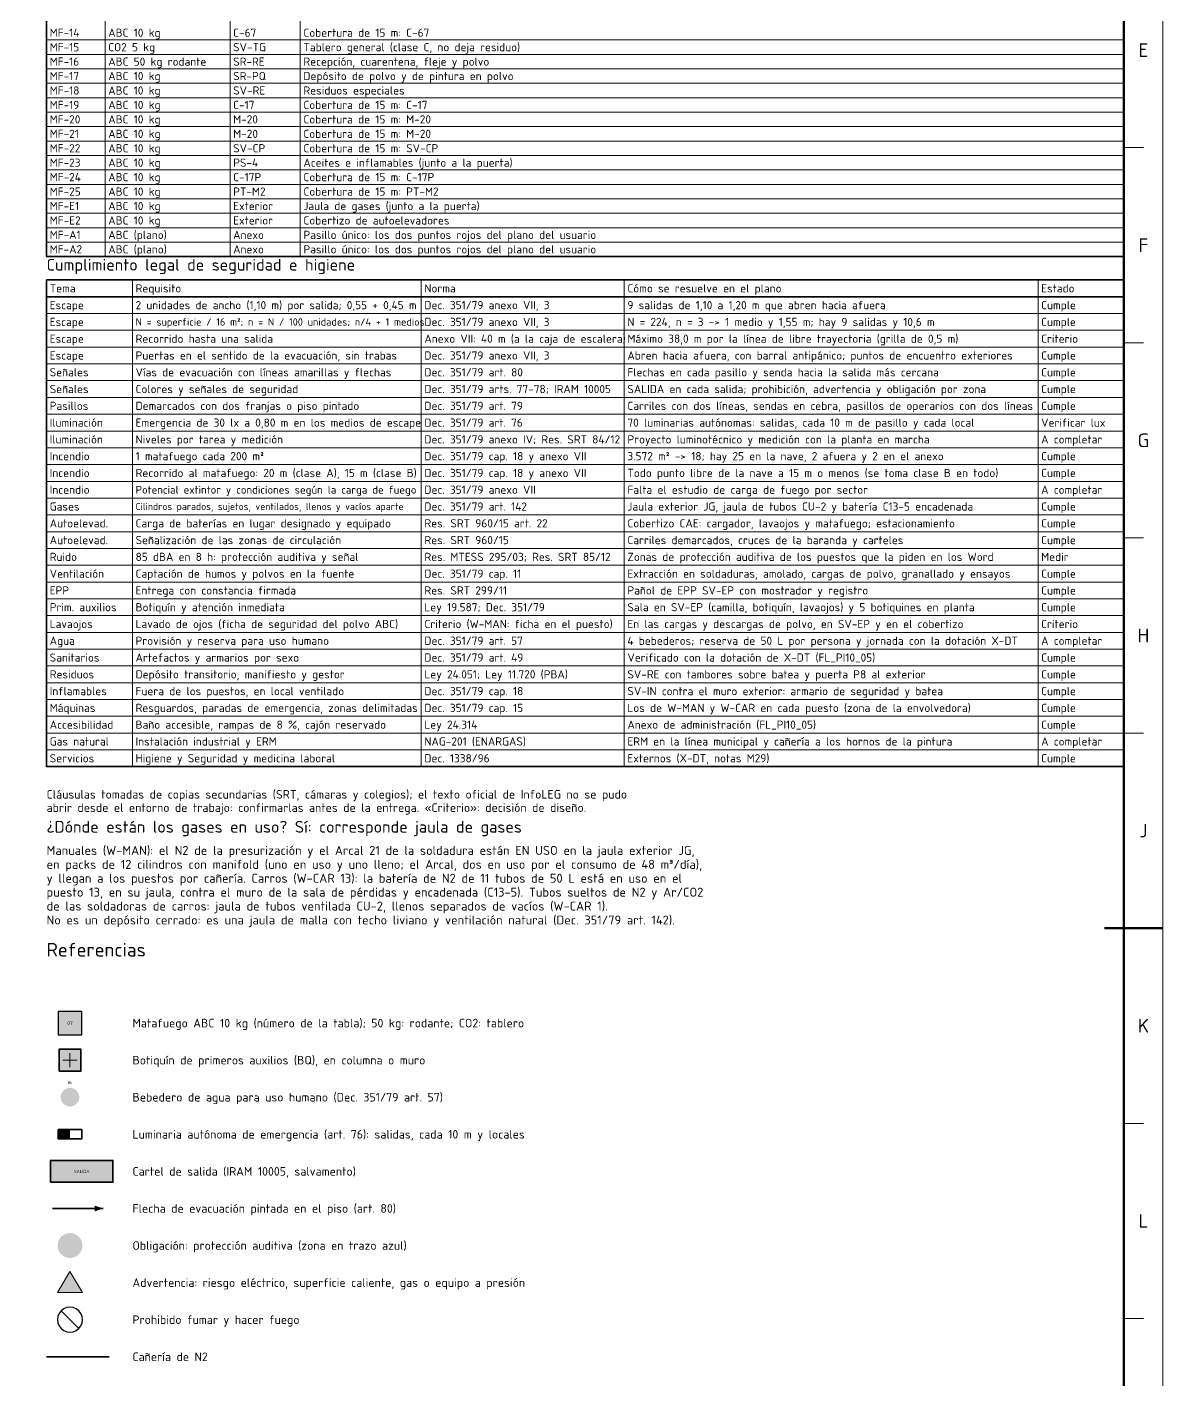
# Model space of a CAD drawing. Header units: millimetres. Extents: x 0 to 1189, y 0 to 841.
# Drawn here: x 898 to 1189, y 304.8 to 651.4 of the extents above; entities that cross this region are included whole.
import ezdxf
from ezdxf.enums import TextEntityAlignment as Align

# ---------------------------------------------------------------- set-up
doc = ezdxf.new("R2010")
doc.units = ezdxf.units.MM
for name, color, linetype, lineweight in [('06-TEXTO', 7, 'CONTINUOUS', 25), ('07-RECUADRO', 7, 'CONTINUOUS', 70), ('08-FINA', 5, 'CONTINUOUS', 18), ('A-COTA', 7, 'CONTINUOUS', 18), ('A-TEXTO', 7, 'CONTINUOUS', 18), ('I-N2', 6, 'CONTINUOUS', 35), ('S-ESCAPE', 3, 'CONTINUOUS', 35), ('S-INCENDIO', 1, 'CONTINUOUS', 25), ('S-SENAL', 7, 'CONTINUOUS', 18)]:
    doc.layers.add(name, color=color, linetype=linetype, lineweight=lineweight)
doc.styles.add('ISO3098', font='isocpeur.ttf')

msp = doc.modelspace()

# ---------------------------------------------------------------- hatches: boundary and pattern name
at = {"layer": 'S-ESCAPE', "true_color": 0x008c46}
h = msp.add_hatch(color=7, dxfattribs=at)
h.dxf.hatch_style = 1
h.paths.add_polyline_path([(906.2, 383.89), (911.8, 383.89), (911.8, 389.49), (906.2, 389.49)])
h = msp.add_hatch(color=7, dxfattribs=at)
h.dxf.hatch_style = 1
h.paths.add_polyline_path([(906, 366.49), (909, 366.49), (909, 368.89), (906, 368.89)])
h = msp.add_hatch(color=7, dxfattribs=at)
h.dxf.hatch_style = 1
h.paths.add_polyline_path([(904, 355.39), (920, 355.39), (920, 360.99), (904, 360.99)])
h = msp.add_hatch(color=7, dxfattribs=at)
h.dxf.hatch_style = 1
h.paths.add_polyline_path([(917.5, 348.69), (915.3, 349.44), (915.3, 347.94)])
at = {"layer": 'S-INCENDIO', "true_color": 0xc81414}
h = msp.add_hatch(color=7, dxfattribs=at)
h.dxf.hatch_style = 1
h.paths.add_polyline_path([(906, 393.19), (912, 393.19), (912, 399.19), (906, 399.19)])
at = {"layer": 'S-SENAL', "true_color": 0x005aaa}
h = msp.add_hatch(color=7, dxfattribs=at)
h.dxf.hatch_style = 1
h.paths.add_polyline_path([(911.4, 377.19), (911.28, 377.93), (910.94, 378.6), (910.41, 379.13), (909.74, 379.47), (909, 379.59), (908.26, 379.47), (907.59, 379.13), (907.06, 378.6), (906.72, 377.93), (906.6, 377.19), (906.72, 376.45), (907.06, 375.78), (907.59, 375.25), (908.26, 374.91), (909, 374.79), (909.74, 374.91), (910.41, 375.25), (910.94, 375.78), (911.28, 376.45)])
h = msp.add_hatch(color=7, dxfattribs=at)
h.dxf.hatch_style = 1
h.paths.add_polyline_path([(912.2, 339.19), (912.09, 340.02), (911.77, 340.79), (911.26, 341.45), (910.6, 341.96), (909.83, 342.28), (909, 342.39), (908.17, 342.28), (907.4, 341.96), (906.74, 341.45), (906.23, 340.79), (905.91, 340.02), (905.8, 339.19), (905.91, 338.36), (906.23, 337.59), (906.74, 336.93), (907.4, 336.42), (908.17, 336.1), (909, 335.99), (909.83, 336.1), (910.6, 336.42), (911.26, 336.93), (911.77, 337.59), (912.09, 338.36)])
at = {"layer": 'S-SENAL', "true_color": 0xfac800}
h = msp.add_hatch(color=7, dxfattribs=at)
h.dxf.hatch_style = 1
h.paths.add_polyline_path([(905.8, 327.13), (912.2, 327.13), (909, 332.57)])

# ---------------------------------------------------------------- linework, layer by layer
at = {"layer": '07-RECUADRO'}
msp.add_line((1189, 420.5), (1174, 420.5), dxfattribs=at)
msp.add_lwpolyline([(25, 10), (1179, 10), (1179, 831), (25, 831)], close=True, dxfattribs=at)
at = {"layer": '08-FINA'}
for p, q in [((1179, 620.5), (1184, 620.5)), ((1179, 570.5), (1184, 570.5)), ((1179, 520.5), (1184, 520.5)), ((1179, 470.5), (1184, 470.5)), ((1179, 370.5), (1184, 370.5)), ((1179, 320.5), (1184, 320.5))]:
    msp.add_line(p, q, dxfattribs=at)
msp.add_lwpolyline([(0, 0), (1189, 0), (1189, 841), (0, 841)], close=True, dxfattribs=at)
at = {"layer": 'A-COTA', "lineweight": 13}
for p, q in [((918, 703.6), (918, 592.6)), ((950, 703.6), (950, 592.6)), ((968, 703.6), (968, 592.6)), ((903, 648.1), (1179, 648.1)), ((903, 644.4), (1179, 644.4)), ((903, 640.7), (1179, 640.7)), ((903, 637), (1179, 637)), ((903, 633.3), (1179, 633.3)), ((903, 629.6), (1179, 629.6)), ((903, 625.9), (1179, 625.9)), ((903, 622.2), (1179, 622.2)), ((903, 618.5), (1179, 618.5)), ((903, 614.8), (1179, 614.8)), ((903, 611.1), (1179, 611.1)), ((903, 607.4), (1179, 607.4)), ((903, 603.7), (1179, 603.7)), ((903, 600), (1179, 600)), ((903, 596.3), (1179, 596.3)), ((925, 586.6), (925, 461.9)), ((999, 586.6), (999, 461.9)), ((1051, 586.6), (1051, 461.9)), ((1157, 586.6), (1157, 461.9)), ((903, 578), (1179, 578)), ((903, 573.7), (1179, 573.7)), ((903, 569.4), (1179, 569.4)), ((903, 565.1), (1179, 565.1)), ((903, 560.8), (1179, 560.8)), ((903, 556.5), (1179, 556.5)), ((903, 552.2), (1179, 552.2)), ((903, 547.9), (1179, 547.9)), ((903, 543.6), (1179, 543.6)), ((903, 539.3), (1179, 539.3)), ((903, 535), (1179, 535)), ((903, 530.7), (1179, 530.7)), ((903, 526.4), (1179, 526.4)), ((903, 522.1), (1179, 522.1)), ((903, 517.8), (1179, 517.8)), ((903, 513.5), (1179, 513.5)), ((903, 509.2), (1179, 509.2)), ((903, 504.9), (1179, 504.9)), ((903, 500.6), (1179, 500.6)), ((903, 496.3), (1179, 496.3)), ((903, 492), (1179, 492)), ((903, 487.7), (1179, 487.7)), ((903, 483.4), (1179, 483.4)), ((903, 479.1), (1179, 479.1)), ((903, 474.8), (1179, 474.8)), ((903, 470.5), (1179, 470.5)), ((903, 466.2), (1179, 466.2))]:
    msp.add_line(p, q, dxfattribs=at)
at = {"layer": 'A-COTA', "lineweight": 35}
msp.add_line((903, 582.3), (1179, 582.3), dxfattribs=at)
for points in [[(903, 703.6), (1179, 703.6), (1179, 592.6), (903, 592.6)], [(903, 586.6), (1179, 586.6), (1179, 461.9), (903, 461.9)]]:
    msp.add_lwpolyline(points, close=True, dxfattribs=at)
at = {"layer": 'A-TEXTO'}
for p, q in [((909, 384.89), (909, 388.49)), ((907.2, 386.69), (910.8, 386.69))]:
    msp.add_line(p, q, dxfattribs=at)
msp.add_lwpolyline([(905.8, 327.13), (912.2, 327.13), (909, 332.57)], close=True, dxfattribs=at)
at = {"layer": 'I-N2'}
msp.add_lwpolyline([(903, 310.69), (919, 310.69)], dxfattribs=at)
at = {"layer": 'S-ESCAPE'}
msp.add_line((904.5, 348.69), (917.5, 348.69), dxfattribs=at)
for points in [[(906.2, 383.89), (911.8, 383.89), (911.8, 389.49), (906.2, 389.49)], [(906, 366.49), (912, 366.49), (912, 368.89), (906, 368.89)], [(904, 355.39), (920, 355.39), (920, 360.99), (904, 360.99)]]:
    msp.add_lwpolyline(points, close=True, dxfattribs=at)
at = {"layer": 'S-INCENDIO'}
msp.add_line((906.76, 322.43), (911.24, 317.95), dxfattribs=at)
for points in [[(906, 393.19), (912, 393.19), (912, 399.19), (906, 399.19)], [(912.2, 320.19), (912.09, 321.02), (911.77, 321.79), (911.26, 322.45), (910.6, 322.96), (909.83, 323.28), (909, 323.39), (908.17, 323.28), (907.4, 322.96), (906.74, 322.45), (906.23, 321.79), (905.91, 321.02), (905.8, 320.19), (905.91, 319.36), (906.23, 318.59), (906.74, 317.93), (907.4, 317.42), (908.17, 317.1), (909, 316.99), (909.83, 317.1), (910.6, 317.42), (911.26, 317.93), (911.77, 318.59), (912.09, 319.36)]]:
    msp.add_lwpolyline(points, close=True, dxfattribs=at)

# ---------------------------------------------------------------- texts
at = {"layer": '06-TEXTO', "style": 'ISO3098'}
for s, p in [('E', (1184, 645.5)), ('F', (1184, 595.5)), ('G', (1184, 545.5)), ('H', (1184, 495.5)), ('J', (1184, 445.5)), ('K', (1184, 395.5)), ('L', (1184, 345.5))]:
    msp.add_text(s, height=3.5, dxfattribs=at).set_placement(p, align=Align.MIDDLE_CENTER)
at = {"layer": 'A-TEXTO', "style": 'ISO3098'}
for s, height, p in [('MF-14', 2.1, (903.8, 649.95)), ('ABC 10 kg', 2.1, (918.8, 649.95)), ('C-67', 2.1, (950.8, 649.95)), ('Cobertura de 15 m: C-67', 2.1, (968.8, 649.95)), ('MF-15', 2.1, (903.8, 646.25)), ('CO2 5 kg', 2.1, (918.8, 646.25)), ('SV-TG', 2.1, (950.8, 646.25)), ('Tablero general (clase C, no deja residuo)', 2.1, (968.8, 646.25)), ('MF-16', 2.1, (903.8, 642.55)), ('ABC 50 kg rodante', 2.1, (918.8, 642.55)), ('SR-RE', 2.1, (950.8, 642.55)), ('Recepción, cuarentena, fleje y polvo', 2.1, (968.8, 642.55)), ('MF-17', 2.1, (903.8, 638.85)), ('ABC 10 kg', 2.1, (918.8, 638.85)), ('SR-PQ', 2.1, (950.8, 638.85)), ('Depósito de polvo y de pintura en polvo', 2.1, (968.8, 638.85)), ('MF-18', 2.1, (903.8, 635.15)), ('ABC 10 kg', 2.1, (918.8, 635.15)), ('SV-RE', 2.1, (950.8, 635.15)), ('Residuos especiales', 2.1, (968.8, 635.15)), ('MF-19', 2.1, (903.8, 631.45)), ('ABC 10 kg', 2.1, (918.8, 631.45)), ('C-17', 2.1, (950.8, 631.45)), ('Cobertura de 15 m: C-17', 2.1, (968.8, 631.45)), ('MF-20', 2.1, (903.8, 627.75)), ('ABC 10 kg', 2.1, (918.8, 627.75)), ('M-20', 2.1, (950.8, 627.75)), ('Cobertura de 15 m: M-20', 2.1, (968.8, 627.75)), ('MF-21', 2.1, (903.8, 624.05)), ('ABC 10 kg', 2.1, (918.8, 624.05)), ('M-20', 2.1, (950.8, 624.05)), ('Cobertura de 15 m: M-20', 2.1, (968.8, 624.05)), ('MF-22', 2.1, (903.8, 620.35)), ('ABC 10 kg', 2.1, (918.8, 620.35)), ('SV-CP', 2.1, (950.8, 620.35)), ('Cobertura de 15 m: SV-CP', 2.1, (968.8, 620.35)), ('MF-23', 2.1, (903.8, 616.65)), ('ABC 10 kg', 2.1, (918.8, 616.65)), ('PS-4', 2.1, (950.8, 616.65)), ('Aceites e inflamables (junto a la puerta)', 2.1, (968.8, 616.65)), ('MF-24', 2.1, (903.8, 612.95)), ('ABC 10 kg', 2.1, (918.8, 612.95)), ('C-17P', 2.1, (950.8, 612.95)), ('Cobertura de 15 m: C-17P', 2.1, (968.8, 612.95)), ('MF-25', 2.1, (903.8, 609.25)), ('ABC 10 kg', 2.1, (918.8, 609.25)), ('PT-M2', 2.1, (950.8, 609.25)), ('Cobertura de 15 m: PT-M2', 2.1, (968.8, 609.25)), ('Jaula de gases (junto a la puerta)', 2.1, (968.8, 605.55)), ('MF-E1', 2.1, (903.8, 605.55)), ('ABC 10 kg', 2.1, (918.8, 605.55)), ('Exterior', 2.1, (950.8, 605.55)), ('MF-E2', 2.1, (903.8, 601.85)), ('ABC 10 kg', 2.1, (918.8, 601.85)), ('Exterior', 2.1, (950.8, 601.85)), ('Cobertizo de autoelevadores', 2.1, (968.8, 601.85)), ('MF-A1', 2.1, (903.8, 598.15)), ('ABC (plano)', 2.1, (918.8, 598.15)), ('Anexo', 2.1, (950.8, 598.15)), ('Pasillo único: los dos puntos rojos del plano del usuario', 2.1, (968.8, 598.15)), ('MF-A2', 2.1, (903.8, 594.45)), ('ABC (plano)', 2.1, (918.8, 594.45)), ('Anexo', 2.1, (950.8, 594.45)), ('Pasillo único: los dos puntos rojos del plano del usuario', 2.1, (968.8, 594.45)), ('Tema', 2.1, (903.8, 584.45)), ('Requisito', 2.1, (925.8, 584.45)), ('Norma', 2.1, (999.8, 584.45)), ('Cómo se resuelve en el plano', 2.1, (1051.8, 584.45)), ('Estado', 2.1, (1157.8, 584.45)), ('Escape', 2.1, (903.8, 580.15)), ('2 unidades de ancho (1,10 m) por salida; 0,55 + 0,45 m', 2.1, (925.8, 580.15)), ('Dec. 351/79 anexo VII, 3', 2.1, (999.8, 580.15)), ('9 salidas de 1,10 a 1,20 m que abren hacia afuera', 2.1, (1051.8, 580.15)), ('Cumple', 2.1, (1157.8, 580.15)), ('Escape', 2.1, (903.8, 575.85)), ('N = superficie / 16 m²; n = N / 100 unidades; n/4 + 1 medios', 1.9, (925.8, 575.85)), ('Dec. 351/79 anexo VII, 3', 2.1, (999.8, 575.85)), ('N = 224, n = 3 -> 1 medio y 1,55 m; hay 9 salidas y 10,6 m', 2.1, (1051.8, 575.85)), ('Cumple', 2.1, (1157.8, 575.85)), ('Escape', 2.1, (903.8, 571.55)), ('Recorrido hasta una salida', 2.1, (925.8, 571.55)), ('Anexo VII: 40 m (a la caja de escalera)', 2.1, (999.8, 571.55)), ('Máximo 38,0 m por la línea de libre trayectoria (grilla de 0,5 m)', 2.1, (1051.8, 571.55)), ('Criterio', 2.1, (1157.8, 571.55)), ('Escape', 2.1, (903.8, 567.25)), ('Puertas en el sentido de la evacuación, sin trabas', 2.1, (925.8, 567.25)), ('Dec. 351/79 anexo VII, 3', 2.1, (999.8, 567.25)), ('Abren hacia afuera, con barral antipánico; puntos de encuentro exteriores', 2.1, (1051.8, 567.25)), ('Cumple', 2.1, (1157.8, 567.25)), ('Señales', 2.1, (903.8, 562.95)), ('Vías de evacuación con líneas amarillas y flechas', 2.1, (925.8, 562.95)), ('Dec. 351/79 art. 80', 2.1, (999.8, 562.95)), ('Flechas en cada pasillo y senda hacia la salida más cercana', 2.1, (1051.8, 562.95)), ('Cumple', 2.1, (1157.8, 562.95)), ('Señales', 2.1, (903.8, 558.65)), ('Colores y señales de seguridad', 2.1, (925.8, 558.65)), ('Dec. 351/79 arts. 77-78; IRAM 10005', 2.1, (999.8, 558.65)), ('SALIDA en cada salida; prohibición, advertencia y obligación por zona', 2.1, (1051.8, 558.65)), ('Cumple', 2.1, (1157.8, 558.65)), ('Pasillos', 2.1, (903.8, 554.35)), ('Demarcados con dos franjas o piso pintado', 2.1, (925.8, 554.35)), ('Dec. 351/79 art. 79', 2.1, (999.8, 554.35)), ('Carriles con dos líneas, sendas en cebra, pasillos de operarios con dos líneas', 2.1, (1051.8, 554.35)), ('Cumple', 2.1, (1157.8, 554.35)), ('Iluminación', 2.1, (903.8, 550.05)), ('Emergencia de 30 lx a 0,80 m en los medios de escape', 2.1, (925.8, 550.05)), ('Dec. 351/79 art. 76', 2.1, (999.8, 550.05)), ('70 luminarias autónomas: salidas, cada 10 m de pasillo y cada local', 2.1, (1051.8, 550.05)), ('Verificar lux', 2.1, (1157.8, 550.05)), ('Iluminación', 2.1, (903.8, 545.75)), ('Niveles por tarea y medición', 2.1, (925.8, 545.75)), ('Dec. 351/79 anexo IV; Res. SRT 84/12', 2.1, (999.8, 545.75)), ('Proyecto luminotécnico y medición con la planta en marcha', 2.1, (1051.8, 545.75)), ('A completar', 2.1, (1157.8, 545.75)), ('Incendio', 2.1, (903.8, 541.45)), ('1 matafuego cada 200 m²', 2.1, (925.8, 541.45)), ('Dec. 351/79 cap. 18 y anexo VII', 2.1, (999.8, 541.45)), ('3.572 m² -> 18; hay 25 en la nave, 2 afuera y 2 en el anexo', 2.1, (1051.8, 541.45)), ('Cumple', 2.1, (1157.8, 541.45)), ('Incendio', 2.1, (903.8, 537.15)), ('Recorrido al matafuego: 20 m (clase A), 15 m (clase B)', 2.1, (925.8, 537.15)), ('Dec. 351/79 cap. 18 y anexo VII', 2.1, (999.8, 537.15)), ('Todo punto libre de la nave a 15 m o menos (se toma clase B en todo)', 2.1, (1051.8, 537.15)), ('Cumple', 2.1, (1157.8, 537.15)), ('Incendio', 2.1, (903.8, 532.85)), ('Potencial extintor y condiciones según la carga de fuego', 2, (925.8, 532.85)), ('Dec. 351/79 anexo VII', 2.1, (999.8, 532.85)), ('Falta el estudio de carga de fuego por sector', 2.1, (1051.8, 532.85)), ('A completar', 2.1, (1157.8, 532.85)), ('Gases', 2.1, (903.8, 528.55)), ('Cilindros parados, sujetos, ventilados, llenos y vacíos aparte', 1.8, (925.8, 528.55)), ('Dec. 351/79 art. 142', 2.1, (999.8, 528.55)), ('Jaula exterior JG, jaula de tubos CU-2 y batería C13-5 encadenada', 2.1, (1051.8, 528.55)), ('Cumple', 2.1, (1157.8, 528.55)), ('Autoelevad.', 2.1, (903.8, 524.25)), ('Carga de baterías en lugar designado y equipado', 2.1, (925.8, 524.25)), ('Res. SRT 960/15 art. 22', 2.1, (999.8, 524.25)), ('Cobertizo CAE: cargador, lavaojos y matafuego; estacionamiento', 2.1, (1051.8, 524.25)), ('Cumple', 2.1, (1157.8, 524.25)), ('Autoelevad.', 2.1, (903.8, 519.95)), ('Señalización de las zonas de circulación', 2.1, (925.8, 519.95)), ('Res. SRT 960/15', 2.1, (999.8, 519.95)), ('Carriles demarcados, cruces de la baranda y carteles', 2.1, (1051.8, 519.95)), ('Cumple', 2.1, (1157.8, 519.95)), ('Ruido', 2.1, (903.8, 515.65)), ('85 dBA en 8 h: protección auditiva y señal', 2.1, (925.8, 515.65)), ('Res. MTESS 295/03; Res. SRT 85/12', 2.1, (999.8, 515.65)), ('Zonas de protección auditiva de los puestos que la piden en los Word', 2.1, (1051.8, 515.65)), ('Medir', 2.1, (1157.8, 515.65)), ('Ventilación', 2.1, (903.8, 511.35)), ('Captación de humos y polvos en la fuente', 2.1, (925.8, 511.35)), ('Dec. 351/79 cap. 11', 2.1, (999.8, 511.35)), ('Extracción en soldaduras, amolado, cargas de polvo, granallado y ensayos', 2.1, (1051.8, 511.35)), ('Cumple', 2.1, (1157.8, 511.35)), ('EPP', 2.1, (903.8, 507.05)), ('Entrega con constancia firmada', 2.1, (925.8, 507.05)), ('Res. SRT 299/11', 2.1, (999.8, 507.05)), ('Pañol de EPP SV-EP con mostrador y registro', 2.1, (1051.8, 507.05)), ('Cumple', 2.1, (1157.8, 507.05)), ('Prim. auxilios', 2.1, (903.8, 502.75)), ('Botiquín y atención inmediata', 2.1, (925.8, 502.75)), ('Ley 19.587; Dec. 351/79', 2.1, (999.8, 502.75)), ('Sala en SV-EP (camilla, botiquín, lavaojos) y 5 botiquines en planta', 2.1, (1051.8, 502.75)), ('Cumple', 2.1, (1157.8, 502.75)), ('Lavaojos', 2.1, (903.8, 498.45)), ('Lavado de ojos (ficha de seguridad del polvo ABC)', 2.1, (925.8, 498.45)), ('Criterio (W-MAN: ficha en el puesto)', 2.1, (999.8, 498.45)), ('En las cargas y descargas de polvo, en SV-EP y en el cobertizo', 2.1, (1051.8, 498.45)), ('Criterio', 2.1, (1157.8, 498.45)), ('Agua', 2.1, (903.8, 494.15)), ('Provisión y reserva para uso humano', 2.1, (925.8, 494.15)), ('Dec. 351/79 art. 57', 2.1, (999.8, 494.15)), ('4 bebederos; reserva de 50 L por persona y jornada con la dotación X-DT', 2.1, (1051.8, 494.15)), ('A completar', 2.1, (1157.8, 494.15)), ('Sanitarios', 2.1, (903.8, 489.85)), ('Artefactos y armarios por sexo', 2.1, (925.8, 489.85)), ('Dec. 351/79 art. 49', 2.1, (999.8, 489.85)), ('Verificado con la dotación de X-DT (FL_PI10_05)', 2.1, (1051.8, 489.85)), ('Cumple', 2.1, (1157.8, 489.85)), ('Residuos', 2.1, (903.8, 485.55)), ('Depósito transitorio, manifiesto y gestor', 2.1, (925.8, 485.55)), ('Ley 24.051; Ley 11.720 (PBA)', 2.1, (999.8, 485.55)), ('SV-RE con tambores sobre batea y puerta P8 al exterior', 2.1, (1051.8, 485.55)), ('Cumple', 2.1, (1157.8, 485.55)), ('Inflamables', 2.1, (903.8, 481.25)), ('Fuera de los puestos, en local ventilado', 2.1, (925.8, 481.25)), ('Dec. 351/79 cap. 18', 2.1, (999.8, 481.25)), ('SV-IN contra el muro exterior: armario de seguridad y batea', 2.1, (1051.8, 481.25)), ('Cumple', 2.1, (1157.8, 481.25)), ('Máquinas', 2.1, (903.8, 476.95)), ('Resguardos, paradas de emergencia, zonas delimitadas', 2.1, (925.8, 476.95)), ('Dec. 351/79 cap. 15', 2.1, (999.8, 476.95)), ('Los de W-MAN y W-CAR en cada puesto (zona de la envolvedora)', 2.1, (1051.8, 476.95)), ('Cumple', 2.1, (1157.8, 476.95)), ('Accesibilidad', 2.1, (903.8, 472.65)), ('Baño accesible, rampas de 8 %, cajón reservado', 2.1, (925.8, 472.65)), ('Ley 24.314', 2.1, (999.8, 472.65)), ('Anexo de administración (FL_PI10_05)', 2.1, (1051.8, 472.65)), ('Cumple', 2.1, (1157.8, 472.65)), ('Gas natural', 2.1, (903.8, 468.35)), ('Instalación industrial y ERM', 2.1, (925.8, 468.35)), ('NAG-201 (ENARGAS)', 2.1, (999.8, 468.35)), ('ERM en la línea municipal y cañería a los hornos de la pintura', 2.1, (1051.8, 468.35)), ('A completar', 2.1, (1157.8, 468.35)), ('Servicios', 2.1, (903.8, 464.05)), ('Higiene y Seguridad y medicina laboral', 2.1, (925.8, 464.05)), ('Dec. 1338/96', 2.1, (999.8, 464.05)), ('Externos (X-DT, notas M29)', 2.1, (1051.8, 464.05)), ('Cumple', 2.1, (1157.8, 464.05)), ('Matafuego ABC 10 kg (número de la tabla); 50 kg: rodante; CO2: tablero', 2.2, (925, 396.19)), ('Botiquín de primeros auxilios (BQ), en columna o muro', 2.2, (925, 386.69)), ('Bebedero de agua para uso humano (Dec. 351/79 art. 57)', 2.2, (925, 377.19)), ('Luminaria autónoma de emergencia (art. 76): salidas, cada 10 m y locales', 2.2, (925, 367.69)), ('Cartel de salida (IRAM 10005, salvamento)', 2.2, (925, 358.19)), ('Flecha de evacuación pintada en el piso (art. 80)', 2.2, (925, 348.69)), ('Obligación: protección auditiva (zona en trazo azul)', 2.2, (925, 339.19)), ('Advertencia: riesgo eléctrico, superficie caliente, gas o equipo a presión', 2.2, (925, 329.69)), ('Prohibido fumar y hacer fuego', 2.2, (925, 320.19)), ('Cañería de N2', 2.2, (925, 310.69))]:
    msp.add_text(s, height=height, dxfattribs=at).set_placement(p, align=Align.MIDDLE_LEFT)
for s, height, p in [('Cumplimiento legal de seguridad e higiene', 3, (903, 588.1)), ('¿Dónde están los gases en uso? Sí: corresponde jaula de gases', 3, (903, 444.08)), ('Referencias', 3.5, (903, 412.19))]:
    msp.add_text(s, height=height, dxfattribs=at).set_placement(p, align=Align.BOTTOM_LEFT)
for s, height, p in [('Cláusulas tomadas de copias secundarias (SRT, cámaras y colegios); el texto oficial de InfoLEG no se pudo', 2.2, (903, 455.9)), ('abrir desde el entorno de trabajo: confirmarlas antes de la entrega. «Criterio»: decisión de diseño.', 2.2, (903, 452.49)), ('Manuales (W-MAN): el N2 de la presurización y el Arcal 21 de la soldadura están EN USO en la jaula exterior JG,', 2.3, (903, 441.58)), ('en packs de 12 cilindros con manifold (uno en uso y uno lleno; el Arcal, dos en uso por el consumo de 48 m³/día),', 2.3, (903, 438.01)), ('y llegan a los puestos por cañería. Carros (W-CAR 13): la batería de N2 de 11 tubos de 50 L está en uso en el', 2.3, (903, 434.45)), ('puesto 13, en su jaula, contra el muro de la sala de pérdidas y encadenada (C13-5). Tubos sueltos de N2 y Ar/CO2', 2.3, (903, 430.88)), ('de las soldadoras de carros: jaula de tubos ventilada CU-2, llenos separados de vacíos (W-CAR 1).', 2.3, (903, 427.32)), ('No es un depósito cerrado: es una jaula de malla con techo liviano y ventilación natural (Dec. 351/79 art. 142).', 2.3, (903, 423.75))]:
    msp.add_text(s, height=height, dxfattribs=at).set_placement(p, align=Align.TOP_LEFT)
for s, height, p in [('07', 0.91, (909, 396.19)), ('SALIDA', 0.8, (912, 358.19))]:
    msp.add_text(s, height=height, dxfattribs=at).set_placement(p, align=Align.MIDDLE_CENTER)
msp.add_text('BE', height=0.7, dxfattribs=at).set_placement((909, 380.39), align=Align.BOTTOM_CENTER)

doc.saveas('drawing.dxf')
